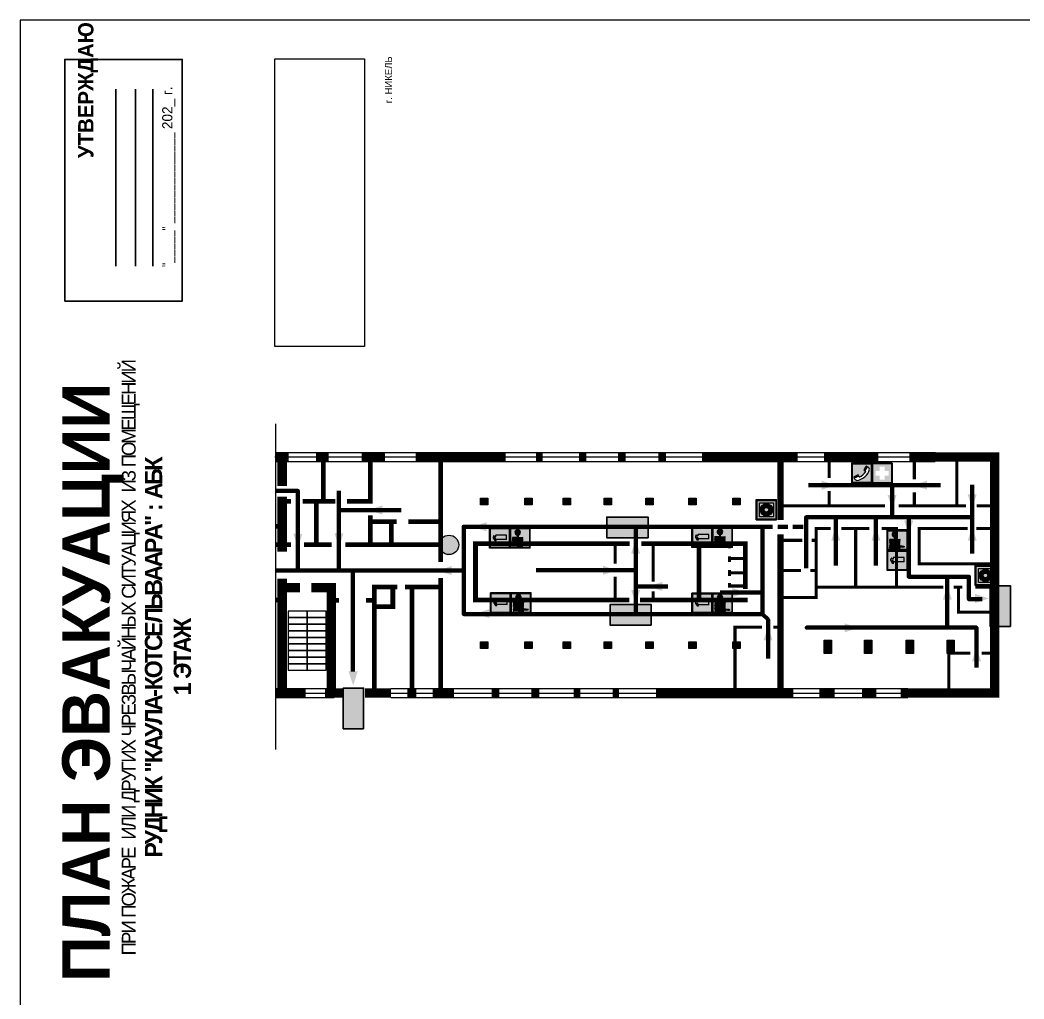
# Model space of a CAD drawing. Header units: millimetres. Extents: x 13114 to 67229, y 22859 to 38520.
# Drawn here: x 20946.7 to 21341.4, y 36353.3 to 36738.2 of the extents above; entities that cross this region are included whole.
import ezdxf

# ---------------------------------------------------------------- set-up
doc = ezdxf.new("R2010")
doc.units = ezdxf.units.MM
doc.linetypes.add('{ Wide Dash }', pattern=[12, 4, -2, 4, -2])
doc.layers.add('План_Штампы', color=7, linetype='Continuous')
doc.styles.add('обычный', font='arial.ttf')
picture_1 = doc.add_image_def('image1.jpg', size_in_pixel=(337, 105))

# ---------------------------------------------------------------- blocks, each defined once
blk = doc.blocks.new('A$C32E8229D')
at = {"true_color": 0xffffff}
blk.add_hatch(color=7, dxfattribs=at).paths.add_polyline_path([(0, 0), (0, -8), (16, -8), (16, 0)])
h = blk.add_hatch(color=126)
h.paths.add_polyline_path([(0.2, -0.2), (15.8, -0.2), (15.8, -7.8), (0.2, -7.8)])
h.paths.add_polyline_path([(13.49, -2.05), (12.08, -2.05), (11.37, -2.63, 0.162397), (11.29, -2.84), (11.29, -3.63), (10.35, -3.63), (10.35, -4.05), (11.68, -4.05), (11.68, -3.48), (12.26, -4.28), (11.29, -5.1), (11.29, -6.78), (11.85, -6.78), (11.85, -5.44), (12.8, -4.64), (12.8, -5.94), (14.46, -5.94), (14.46, -5.39), (13.45, -5.39), (13.45, -3.97), (12.46, -2.59), (13.15, -2.59), (13.69, -3.34), (14.18, -3)], flags=16)
h.paths.add_polyline_path([(10.74, -1.82, 1), (11.8, -1.82, 1)], flags=16)
h.paths.add_polyline_path([(9.39, -3.59), (5.99, -3.59), (6.56, -3.03), (5.91, -3.03), (5.1, -3.83), (5.91, -4.64), (6.56, -4.64), (5.99, -4.09), (9.39, -4.09)], flags=16)
h.paths.add_polyline_path([(4.29, -1.08), (1.72, -1.08), (1.72, -6.6), (4.29, -6.6)], flags=16)
at = {"color": 126}
blk.add_lwpolyline([(16, -8), (0, -8), (0, 0), (16, 0)], close=True, dxfattribs=at)
blk = doc.blocks.new('A$C37112FD5')
at = {"true_color": 0xf5f5ff}
h = blk.add_hatch(color=7, dxfattribs=at)
h.dxf.hatch_style = 1
h.paths.add_polyline_path([(12.8, -7.4), (0, -7.4), (0, -20.2), (12.8, -20.2)])
h.paths.add_polyline_path([(12.29, -7.91), (12.29, -19.69), (0.51, -19.69), (0.51, -7.91)], flags=16)
h.paths.add_polyline_path([(4.98, -9.04, -0.42597), (5.17, -9.22), (5.17, -12.25), (5.17, -15.29, -0.432244), (4.98, -15.47), (4.83, -15.47, -0.42597), (4.64, -15.29), (4.64, -12.25), (4.64, -9.22, -0.432244), (4.83, -9.04)], flags=0)
h.paths.add_polyline_path([(4.28, -9.22), (4.28, -12.25), (4.28, -15.29, -0.432244), (4.09, -15.47), (3.94, -15.47, -0.42597), (3.75, -15.29), (3.75, -12.25), (3.75, -9.22, -0.432244), (3.94, -9.04), (4.09, -9.04, -0.42597)], flags=0)
h.paths.add_polyline_path([(5.72, -9.04), (5.87, -9.04, -0.42597), (6.06, -9.22), (6.06, -12.25), (6.06, -15.29, -0.432244), (5.87, -15.47), (5.72, -15.47, -0.42597), (5.53, -15.29), (5.53, -12.25), (5.53, -9.22, -0.432244)], flags=0)
h.paths.add_polyline_path([(6.42, -8.9), (6.5, -8.9, -0.42597), (6.69, -9.08), (6.69, -12.03), (8.21, -12.03, -15.824349), (8.21, -12.47), (6.69, -12.47), (6.69, -15.42, -0.432244), (6.5, -15.6), (6.42, -15.6)], flags=0)
h.paths.add_polyline_path([(3.39, -9.22), (3.39, -12.25), (3.39, -15.29, -0.432244), (3.2, -15.47), (3.05, -15.47, -0.42597), (2.85, -15.29), (2.85, -12.25), (2.85, -9.22, -0.432244), (3.05, -9.04), (3.2, -9.04, -0.42597)], flags=0)
h.paths.add_polyline_path([(2.5, -9.22), (2.5, -16.71), (1.96, -16.71), (1.96, -9.22, -0.432244), (2.15, -9.04), (2.31, -9.04, -0.42597)], flags=0)
h.paths.add_polyline_path([(1.61, -8.9), (1.61, -15.6), (1.57, -15.6, -0.42597), (1.37, -15.42), (1.37, -12.03), (1.37, -9.09, -0.432244), (1.57, -8.9)], flags=0)
h.paths.add_polyline_path([(9.76, -10.81), (9.76, -12.03), (8.49, -12.03, -0.336371)], flags=0)
h.paths.add_polyline_path([(8.49, -12.47), (9.76, -12.47), (9.76, -13.7, -0.336371)], flags=0)
h.paths.add_polyline_path([(10.11, -10.81, -0.336371), (11.38, -12.03), (10.11, -12.03)], flags=0)
h.paths.add_polyline_path([(10.11, -12.47), (11.38, -12.47, -0.336371), (10.11, -13.7)], flags=0)
h.paths.add_polyline_path([(2.5, -16.84), (2.5, -17.05), (1.97, -17.05), (1.97, -16.84)], flags=0)
h.paths.add_polyline_path([(2.5, -17.24, -0.033778), (2.24, -18.6, -0.033778), (1.97, -17.24)], flags=0)
h = blk.add_hatch(color=242)
h.dxf.hatch_style = 1
h.paths.add_polyline_path([(12.29, -7.91), (0.51, -7.91), (0.51, -19.69), (12.29, -19.69)])
h.paths.add_polyline_path([(6.42, -15.6), (6.42, -8.9), (6.5, -8.9, -0.42597), (6.69, -9.08), (6.69, -12.03), (8.21, -12.03, -15.824349), (8.21, -12.47), (6.69, -12.47), (6.69, -15.42, -0.432244), (6.5, -15.6)], flags=16)
h.paths.add_polyline_path([(5.87, -15.47), (5.72, -15.47, -0.42597), (5.53, -15.29), (5.53, -12.25), (5.53, -9.22, -0.432244), (5.72, -9.04), (5.87, -9.04, -0.42597), (6.06, -9.22), (6.06, -12.25), (6.06, -15.29, -0.432244)], flags=16)
h.paths.add_polyline_path([(4.98, -15.47), (4.83, -15.47, -0.42597), (4.64, -15.29), (4.64, -12.25), (4.64, -9.22, -0.432244), (4.83, -9.04), (4.98, -9.04, -0.42597), (5.17, -9.22), (5.17, -12.25), (5.17, -15.29, -0.432244)], flags=16)
h.paths.add_polyline_path([(4.09, -15.47), (3.94, -15.47, -0.42597), (3.75, -15.29), (3.75, -12.25), (3.75, -9.22, -0.432244), (3.94, -9.04), (4.09, -9.04, -0.42597), (4.28, -9.22), (4.28, -12.25), (4.28, -15.29, -0.432244)], flags=16)
h.paths.add_polyline_path([(3.2, -15.47), (3.05, -15.47, -0.42597), (2.85, -15.29), (2.85, -12.25), (2.85, -9.22, -0.432244), (3.05, -9.04), (3.2, -9.04, -0.42597), (3.39, -9.22), (3.39, -12.25), (3.39, -15.29, -0.432244)], flags=16)
h.paths.add_polyline_path([(2.5, -17.05), (1.97, -17.05), (1.97, -16.84), (2.5, -16.84)], flags=16)
h.paths.add_polyline_path([(2.5, -17.24, -0.033778), (2.24, -18.6, -0.033778), (1.97, -17.24)], flags=16)
h.paths.add_polyline_path([(2.5, -16.71), (1.96, -16.71), (1.96, -9.22, -0.432244), (2.15, -9.04), (2.31, -9.04, -0.42597), (2.5, -9.22)], flags=16)
h.paths.add_polyline_path([(1.61, -15.6), (1.57, -15.6, -0.42597), (1.37, -15.42), (1.37, -12.03), (1.37, -9.09, -0.432244), (1.57, -8.9), (1.61, -8.9)], flags=16)
h.paths.add_polyline_path([(8.49, -12.47), (9.76, -12.47), (9.76, -13.7, -0.336371)], flags=0)
h.paths.add_polyline_path([(10.11, -13.7), (10.11, -12.47), (11.38, -12.47, -0.336371)], flags=0)
h.paths.add_polyline_path([(8.49, -12.03, -0.336371), (9.76, -10.81), (9.76, -12.03)], flags=0)
h.paths.add_polyline_path([(10.11, -12.03), (10.11, -10.81, -0.336371), (11.38, -12.03)], flags=0)
h = blk.add_hatch(color=7, dxfattribs=at)
h.dxf.hatch_style = 1
h.paths.add_polyline_path([(1.61, -8.9), (1.57, -8.9, 0.432244), (1.37, -9.09), (1.37, -12.03), (1.37, -15.42, 0.42597), (1.57, -15.6), (1.61, -15.6)])
h.paths.add_polyline_path([(2.5, -9.22, 0.42597), (2.31, -9.04), (2.15, -9.04, 0.432244), (1.96, -9.22), (1.96, -16.71), (2.5, -16.71)])
h.paths.add_polyline_path([(2.5, -16.84), (1.97, -16.84), (1.97, -17.05), (2.5, -17.05)])
h.paths.add_polyline_path([(2.5, -17.24), (1.97, -17.24, 0.033778), (2.24, -18.6, 0.033778)])
h.paths.add_polyline_path([(3.39, -12.25), (3.39, -9.22, 0.42597), (3.2, -9.04), (3.05, -9.04, 0.432244), (2.85, -9.22), (2.85, -12.25), (2.85, -15.29, 0.42597), (3.05, -15.47), (3.2, -15.47, 0.432244), (3.39, -15.29)])
h.paths.add_polyline_path([(4.28, -12.25), (4.28, -9.22, 0.42597), (4.09, -9.04), (3.94, -9.04, 0.432244), (3.75, -9.22), (3.75, -12.25), (3.75, -15.29, 0.42597), (3.94, -15.47), (4.09, -15.47, 0.432244), (4.28, -15.29)])
h.paths.add_polyline_path([(5.17, -12.25), (5.17, -9.22, 0.42597), (4.98, -9.04), (4.83, -9.04, 0.432244), (4.64, -9.22), (4.64, -12.25), (4.64, -15.29, 0.42597), (4.83, -15.47), (4.98, -15.47, 0.432244), (5.17, -15.29)])
h.paths.add_polyline_path([(6.06, -12.25), (6.06, -9.22, 0.42597), (5.87, -9.04), (5.72, -9.04, 0.432244), (5.53, -9.22), (5.53, -12.25), (5.53, -15.29, 0.42597), (5.72, -15.47), (5.87, -15.47, 0.432244), (6.06, -15.29)])
h.paths.add_polyline_path([(6.69, -12.47), (8.21, -12.47, 15.824349), (8.21, -12.03), (6.69, -12.03), (6.69, -9.08, 0.42597), (6.5, -8.9), (6.42, -8.9), (6.42, -15.6), (6.5, -15.6, 0.432244), (6.69, -15.42)])
h.paths.add_polyline_path([(8.49, -12.47), (9.76, -12.47), (9.76, -13.7, -0.336371)], flags=16)
h.paths.add_polyline_path([(8.49, -12.03, -0.336371), (9.76, -10.81), (9.76, -12.03)], flags=16)
h.paths.add_polyline_path([(10.11, -12.47), (11.38, -12.47, -0.336371), (10.11, -13.7)], flags=16)
h.paths.add_polyline_path([(10.11, -12.03), (10.11, -10.81, -0.336371), (11.38, -12.03)], flags=16)
h = blk.add_hatch(color=242)
h.dxf.hatch_style = 1
h.paths.add_polyline_path([(9.76, -10.81, 0.336371), (8.49, -12.03), (9.76, -12.03)])
h.paths.add_polyline_path([(10.11, -10.81), (10.11, -12.03), (11.38, -12.03, 0.336371)])
h.paths.add_polyline_path([(11.38, -12.47), (10.11, -12.47), (10.11, -13.7, 0.336371)])
h.paths.add_polyline_path([(9.76, -12.47), (8.49, -12.47, 0.336371), (9.76, -13.7)])
at = {"color": 242, "lineweight": 5}
for p, q in [((0, -20.2), (0, -7.4)), ((0, -7.4), (12.8, -7.4)), ((1.37, -12.03), (1.37, -9.08)), ((1.37, -12.03), (1.37, -15.42)), ((1.57, -8.9), (1.61, -8.9)), ((1.61, -8.9), (1.61, -15.6)), ((1.96, -16.71), (1.96, -9.22)), ((2.15, -9.04), (2.31, -9.04)), ((2.5, -16.71), (2.5, -9.22)), ((2.85, -12.25), (2.85, -9.22)), ((2.85, -12.25), (2.85, -15.29)), ((3.05, -9.04), (3.2, -9.04)), ((3.39, -12.25), (3.39, -9.22)), ((3.39, -12.25), (3.39, -15.29)), ((3.75, -12.25), (3.75, -9.22)), ((3.75, -12.25), (3.75, -15.29)), ((3.94, -9.04), (4.09, -9.04)), ((4.28, -12.25), (4.28, -9.22)), ((4.28, -12.25), (4.28, -15.29)), ((4.64, -12.25), (4.64, -9.22)), ((4.64, -12.25), (4.64, -15.29)), ((4.83, -9.04), (4.98, -9.04)), ((5.17, -12.25), (5.17, -9.22)), ((5.17, -12.25), (5.17, -15.29)), ((5.53, -12.25), (5.53, -9.22)), ((5.53, -12.25), (5.53, -15.29)), ((5.72, -9.04), (5.87, -9.04)), ((6.06, -12.25), (6.06, -9.22)), ((6.06, -12.25), (6.06, -15.29)), ((6.42, -8.9), (6.42, -15.6)), ((6.5, -8.9), (6.42, -8.9)), ((6.69, -12.03), (6.69, -9.08)), ((8.21, -12.03), (6.69, -12.03)), ((8.21, -12.47), (6.69, -12.47)), ((6.69, -12.47), (6.69, -15.42)), ((9.76, -12.03), (8.49, -12.03)), ((9.76, -12.47), (8.49, -12.47)), ((9.76, -10.81), (9.76, -12.03)), ((9.76, -12.47), (9.76, -13.7)), ((10.11, -10.81), (10.11, -12.03)), ((11.38, -12.03), (10.11, -12.03)), ((11.38, -12.47), (10.11, -12.47)), ((10.11, -12.47), (10.11, -13.7)), ((12.8, -20.2), (12.8, -7.4)), ((1.57, -15.6), (1.61, -15.6)), ((1.96, -16.71), (2.5, -16.71)), ((1.97, -16.84), (2.5, -16.84)), ((1.97, -17.05), (1.97, -16.84)), ((2.5, -17.05), (1.97, -17.05)), ((1.97, -17.24), (2.5, -17.24)), ((2.5, -16.84), (2.5, -17.05)), ((3.05, -15.47), (3.2, -15.47)), ((3.94, -15.47), (4.09, -15.47)), ((4.83, -15.47), (4.98, -15.47)), ((5.72, -15.47), (5.87, -15.47)), ((6.42, -15.6), (6.5, -15.6)), ((0, -20.2), (12.8, -20.2))]:
    blk.add_line(p, q, dxfattribs=at)
blk.add_lwpolyline([(0.51, -7.91), (12.29, -7.91), (12.29, -19.69), (0.51, -19.69)], close=True, dxfattribs=at)
for centre, radius, start, end in [((1.56, -9.09), 0.182, 87.10267, 180.60715), ((2.15, -9.22), 0.182, 87.10267, 180.60715), ((2.32, -9.22), 0.182, 359.39285, 92.89733), ((3.04, -9.22), 0.182, 87.10267, 180.60715), ((3.21, -9.22), 0.182, 359.39285, 92.89733), ((3.93, -9.22), 0.182, 87.10267, 180.60715), ((4.1, -9.22), 0.182, 359.39285, 92.89733), ((4.82, -9.22), 0.182, 87.10267, 180.60715), ((4.99, -9.22), 0.182, 359.39285, 92.89733), ((5.71, -9.22), 0.182, 87.10267, 180.60715), ((5.88, -9.22), 0.182, 359.39285, 92.89733), ((6.51, -9.09), 0.182, 359.39285, 92.89733), ((9.93, -12.25), 1.74, 187.23185, 172.76815), ((9.93, -12.25), 1.46, 96.99266, 171.35851), ((9.93, -12.25), 1.46, 188.64149, 263.00734), ((9.93, -12.25), 1.46, 8.64149, 83.00734), ((9.93, -12.25), 1.46, 276.99266, 351.35851), ((1.56, -15.42), 0.182, 179.39285, 272.89733), ((12.17, -15.98), 10.27, 187.04098, 194.7793), ((-7.7, -15.98), 10.27, 345.2207, 352.95902), ((3.04, -15.29), 0.182, 179.39285, 272.89733), ((3.21, -15.29), 0.182, 267.10267, 0.60715), ((3.93, -15.29), 0.182, 179.39285, 272.89733), ((4.1, -15.29), 0.182, 267.10267, 0.60715), ((4.82, -15.29), 0.182, 179.39285, 272.89733), ((4.99, -15.29), 0.182, 267.10267, 0.60715), ((5.71, -15.29), 0.182, 179.39285, 272.89733), ((5.88, -15.29), 0.182, 267.10267, 0.60715), ((6.51, -15.42), 0.182, 267.10267, 0.60715)]:
    blk.add_arc(centre, radius, start, end, dxfattribs=at)
blk = doc.blocks.new('A$C54414219')
at = {"true_color": 0xffffff}
h = blk.add_hatch(color=7, dxfattribs=at)
h.paths.add_polyline_path([(2.39, -9.45), (2.39, -18.3), (11.23, -18.3), (11.23, -9.45)], flags=0)
h.paths.add_polyline_path([(10.71, -13.87, -1), (2.92, -13.87, -1)], flags=0)
h.paths.add_polyline_path([(8.3, -13.87, -1), (5.33, -13.87, -1)], flags=0)
h.paths.add_polyline_path([(0.41, -7.47), (0.41, -20.27), (13.21, -20.27), (13.21, -7.47)])
h.paths.add_polyline_path([(0.92, -19.77), (12.71, -19.77), (12.71, -7.98), (0.92, -7.98)], flags=16)
h.paths.add_polyline_path([(11.23, -9.45), (11.23, -18.3), (2.39, -18.3), (2.39, -9.45)], flags=0)
at = {"lineweight": 5}
h = blk.add_hatch(color=242, dxfattribs=at)
h.paths.add_polyline_path([(12.71, -7.98), (0.92, -7.98), (0.92, -19.77), (12.71, -19.77)])
h.paths.add_polyline_path([(11.23, -18.3), (2.39, -18.3), (2.39, -9.45), (11.23, -9.45)], flags=16)
h.paths.add_polyline_path([(10.71, -13.87, -1), (2.92, -13.87, -1)], flags=0)
h.paths.add_polyline_path([(8.3, -13.87, -1), (5.33, -13.87, -1)], flags=0)
at = {"true_color": 0xffffff}
h = blk.add_hatch(color=7, dxfattribs=at)
h.paths.add_polyline_path([(2.39, -9.45), (2.39, -18.3), (11.23, -18.3), (11.23, -9.45)])
h.paths.add_polyline_path([(10.71, -13.87, -1), (2.92, -13.87, -1)], flags=16)
h.paths.add_polyline_path([(8.3, -13.87, -1), (5.33, -13.87, -1)], flags=0)
at = {"lineweight": 5}
h = blk.add_hatch(color=242, dxfattribs=at)
h.paths.add_polyline_path([(2.92, -13.87, 1), (10.71, -13.87, 1)])
h.paths.add_polyline_path([(8.3, -13.87, -1), (5.33, -13.87, -1)], flags=16)
at = {"color": 242, "lineweight": 5}
for p, q in [((0.41, -20.27), (0.41, -7.47)), ((0.41, -7.47), (13.21, -7.47)), ((0.41, -7.47), (13.21, -7.47)), ((13.21, -20.27), (13.21, -7.47)), ((0.41, -20.27), (13.21, -20.27))]:
    blk.add_line(p, q, dxfattribs=at)
for points in [[(0.92, -7.98), (12.71, -7.98), (12.71, -19.77), (0.92, -19.77)], [(2.39, -9.45), (11.23, -9.45), (11.23, -18.3), (2.39, -18.3)]]:
    blk.add_lwpolyline(points, close=True, dxfattribs=at)
for radius in [3.89, 1.49]:
    blk.add_circle((6.81, -13.87), radius, dxfattribs=at)
blk = doc.blocks.new('A$C18900ED3')
h = blk.add_hatch(color=126)
h.paths.add_polyline_path([(-0.18, -0.18), (-7.02, -0.18), (-7.02, -7.02), (-0.18, -7.02)])
h.paths.add_polyline_path([(-5.89, -4.46), (-5.89, -2.77), (-4.46, -2.77), (-4.46, -1.31), (-2.77, -1.31), (-2.77, -2.77), (-1.33, -2.77), (-1.33, -4.46), (-2.77, -4.46), (-2.77, -5.89), (-4.46, -5.89), (-4.46, -4.46)], flags=16)
at = {"color": 126}
for p, q in [((-7.2, 0), (-7.2, -7.2)), ((0, 0), (-7.2, 0)), ((0, -7.2), (0, 0)), ((-7.02, -7.02), (-7.02, -0.18)), ((-7.02, -0.18), (-0.18, -0.18)), ((-0.18, -0.18), (-0.18, -7.02)), ((-0.18, -7.02), (-7.02, -7.02)), ((-7.2, -7.2), (0, -7.2))]:
    blk.add_line(p, q, dxfattribs=at)
blk = doc.blocks.new('A$C7B8C2D5B')
at = {"lineweight": 0}
h = blk.add_hatch(color=5, dxfattribs=at)
h.dxf.hatch_style = 1
h.paths.add_polyline_path([(1.4, -3.02, 1), (-2.11, -3.02, 1)])
at = {"color": 5, "lineweight": 0}
blk.add_circle((-0.36, -3.02), 1.75, dxfattribs=at)
blk = doc.blocks.new('A$C7B4425F7')
at = {"true_color": 0xffffff}
blk.add_hatch(color=7, dxfattribs=at).paths.add_polyline_path([(0, 0), (-16, 0), (-16, -8), (0, -8)])
h = blk.add_hatch(color=126)
h.paths.add_polyline_path([(-0.2, -0.2), (-15.8, -0.2), (-15.8, -7.8), (-0.2, -7.8)])
h.paths.add_polyline_path([(-11.76, -2.03), (-11.76, -3.66), (-11.17, -3.66, -0.568275), (-11.17, -6.18), (-12.58, -6.18), (-12.58, -2.03)], flags=16)
h.paths.add_polyline_path([(-13.33, -4.12, -0.495768), (-13.59, -6.18), (-15.03, -6.18), (-15.03, -2.03), (-13.59, -2.03, -0.487973)], flags=16)
h.paths.add_polyline_path([(-10.25, -2.03), (-9.48, -2.03), (-9.48, -6.18), (-10.25, -6.18)], flags=16)
h.paths.add_polyline_path([(-13.84, -3.69), (-14.24, -3.69), (-14.24, -3.03), (-13.9, -3.03, -0.692621)], flags=0)
h.paths.add_polyline_path([(-9.15, -2.03), (-8.4, -2.03), (-8.04, -3.07), (-7.68, -2.03), (-6.93, -2.03), (-7.64, -4.1), (-6.93, -6.18), (-7.68, -6.18), (-8.04, -5.14), (-8.4, -6.18), (-9.15, -6.18), (-8.44, -4.1)], flags=16)
h.paths.add_polyline_path([(-11.76, -4.46), (-11.42, -4.46, -0.692621), (-11.36, -5.12), (-11.76, -5.12)], flags=0)
h.paths.add_polyline_path([(-13.9, -5.2), (-14.24, -5.2), (-14.24, -4.55), (-13.84, -4.55, -0.708038)], flags=0)
edge = h.paths.add_edge_path(flags=16)
edge.add_ellipse((-5.51, -4.08), major_axis=(0, 2.05), ratio=0.586184, start_angle=0, end_angle=360)
edge = h.paths.add_edge_path(flags=0)
edge.add_ellipse((-5.51, -4.08), major_axis=(0, 1.14), ratio=0.454828, start_angle=0, end_angle=360)
h.paths.add_polyline_path([(-4.13, -4.96, 0.377264), (-3.48, -4.52, 0.0555), (-3.16, -2.03), (-1.66, -2.03), (-1.66, -4.96), (-0.96, -4.96), (-0.96, -7.01), (-1.75, -7.01), (-1.75, -6.18), (-3.3, -6.18), (-3.3, -7.02), (-4.13, -7.02)], flags=16)
h.paths.add_polyline_path([(-2.73, -2.91), (-2.28, -2.91), (-2.28, -4.96), (-3.05, -4.96, 0.079136)], flags=0)
at = {"color": 126}
blk.add_lwpolyline([(-16, -8), (0, -8), (0, 0), (-16, 0)], close=True, dxfattribs=at)
blk = doc.blocks.new('A$C3AD82952')
at = {"true_color": 0xf5f5ff}
h = blk.add_hatch(color=7, dxfattribs=at)
h.dxf.hatch_style = 1
h.paths.add_polyline_path([(8.21, 8.73, 0.414214), (7.89, 9.05), (7.22, 9.05), (7.22, 9.92), (7.59, 9.92, 1), (7.57, 10.36), (7.22, 10.36), (7.22, 10.6), (6.43, 10.6), (6.43, 10.36), (6.01, 10.36), (4.74, 9.59), (4.74, 8.69), (4.98, 8.73), (4.98, 9.26), (6.12, 9.91), (6.43, 9.91), (6.43, 9.05), (5.76, 9.05, 0.414214), (5.44, 8.73), (5.44, 2.2), (8.21, 2.2)], flags=0)
h.paths.add_polyline_path([(12.8, 12.8), (0, 12.8), (0, 0), (12.8, 0)])
h.paths.add_polyline_path([(0.51, 12.29), (12.29, 12.29), (12.29, 0.51), (0.51, 0.51)], flags=16)
h.paths.add_polyline_path([(4.74, 9.59), (6.01, 10.36), (6.43, 10.36), (6.43, 10.6), (7.22, 10.6), (7.22, 10.36), (7.59, 10.36, -0.94586), (7.59, 9.92), (7.22, 9.92), (7.22, 9.05), (7.89, 9.05, -0.414214), (8.21, 8.73), (8.21, 2.2), (5.44, 2.2), (5.44, 8.73, -0.414214), (5.76, 9.05), (6.43, 9.05), (6.43, 9.91), (6.12, 9.91), (4.98, 9.26), (4.98, 8.73), (4.74, 8.69)], flags=0)
h = blk.add_hatch(color=242)
h.dxf.hatch_style = 1
h.paths.add_polyline_path([(12.29, 12.29), (0.51, 12.29), (0.51, 0.51), (12.29, 0.51)])
h.paths.add_polyline_path([(4.74, 8.69), (4.74, 9.59), (6.01, 10.36), (6.43, 10.36), (6.43, 10.6), (7.22, 10.6), (7.22, 10.36), (7.59, 10.36, -0.94586), (7.59, 9.92), (7.22, 9.92), (7.22, 9.05), (7.89, 9.05, -0.414214), (8.21, 8.73), (8.21, 2.2), (5.44, 2.2), (5.44, 8.73, -0.414214), (5.76, 9.05), (6.43, 9.05), (6.43, 9.91), (6.12, 9.91), (4.98, 9.26), (4.98, 8.73)], flags=16)
h = blk.add_hatch(color=7, dxfattribs=at)
h.dxf.hatch_style = 1
h.paths.add_polyline_path([(8.21, 8.73, 0.414214), (7.89, 9.05), (7.22, 9.05), (7.22, 9.92), (7.59, 9.92, 1), (7.57, 10.36), (7.22, 10.36), (7.22, 10.6), (6.43, 10.6), (6.43, 10.36), (6.01, 10.36), (4.74, 9.59), (4.74, 8.69), (4.98, 8.73), (4.98, 9.26), (6.12, 9.91), (6.43, 9.91), (6.43, 9.05), (5.76, 9.05, 0.414214), (5.44, 8.73), (5.44, 2.2), (8.21, 2.2)])
at = {"color": 242, "lineweight": 5}
for p, q in [((0, 0), (0, 12.8)), ((0, 12.8), (12.8, 12.8)), ((12.8, 0), (12.8, 12.8)), ((6.01, 10.36), (4.74, 9.59)), ((4.74, 9.59), (4.74, 8.69)), ((4.74, 8.69), (4.98, 8.73)), ((4.98, 9.26), (6.12, 9.91)), ((4.98, 8.73), (4.98, 9.26)), ((5.44, 2.2), (5.44, 8.73)), ((5.76, 9.05), (6.43, 9.05)), ((6.01, 10.36), (6.43, 10.36)), ((6.12, 9.91), (6.43, 9.91)), ((7.22, 10.6), (6.43, 10.6)), ((6.43, 10.6), (6.43, 10.36)), ((6.43, 9.91), (6.43, 9.05)), ((7.22, 10.36), (7.22, 10.6)), ((7.59, 10.36), (7.22, 10.36)), ((7.22, 9.05), (7.22, 9.92)), ((7.59, 9.92), (7.22, 9.92)), ((7.89, 9.05), (7.22, 9.05)), ((8.21, 2.2), (8.21, 8.73)), ((0, 0), (12.8, 0)), ((5.44, 2.2), (8.21, 2.2))]:
    blk.add_line(p, q, dxfattribs=at)
blk.add_lwpolyline([(0.51, 12.29), (12.29, 12.29), (12.29, 0.51), (0.51, 0.51)], close=True, dxfattribs=at)
for centre, radius, start, end in [((5.76, 8.73), 0.32, 90, 180), ((7.58, 10.14), 0.223, 273.18746, 86.81254), ((7.89, 8.73), 0.32, 0, 90)]:
    blk.add_arc(centre, radius, start, end, dxfattribs=at)
blk = doc.blocks.new('A$C456E1F9C')
at = {"lineweight": 5}
h = blk.add_hatch(color=242, dxfattribs=at)
h.paths.add_polyline_path([(0.51, -1.47), (0.51, -13.26), (12.29, -13.26), (12.29, -1.47)])
h.paths.add_polyline_path([(5.42, -4.95, -0.254479), (4.78, -5.4), (3.52, -2.53, -0.209735), (4.23, -2.4)], flags=16)
h.paths.add_polyline_path([(8.53, -8.6), (10.87, -10.17), (10.54, -10.76), (8.03, -9.13, -0.192251)], flags=16)
h.paths.add_polyline_path([(4.61, -5.49, 0.005518), (3.87, -5.72, 0.128647), (7.49, -10.01, 0.00809), (7.83, -9.33), (10.47, -10.97, -0.16736), (8.99, -12.25, -0.327862), (1.95, -3.95, -0.166952), (3.36, -2.62)], flags=16)
at = {"color": 242, "lineweight": 5}
for p, q in [((0, -13.77), (0, -0.97)), ((12.8, -0.97), (0, -0.97)), ((4.61, -5.49), (3.36, -2.62)), ((3.52, -2.53), (4.78, -5.4)), ((4.23, -2.4), (5.42, -4.95)), ((12.8, -13.77), (12.8, -0.97)), ((7.83, -9.33), (10.47, -10.97)), ((8.03, -9.13), (10.54, -10.76)), ((10.81, -10.12), (8.53, -8.6)), ((10.54, -10.76), (10.8, -10.3)), ((10.8, -10.3), (10.81, -10.12)), ((0, -13.77), (12.8, -13.77))]:
    blk.add_line(p, q, dxfattribs=at)
blk.add_lwpolyline([(0.51, -1.47), (12.29, -1.47), (12.29, -13.26), (0.51, -13.26)], close=True, dxfattribs=at)
for centre, radius, start, end in [((4.59, -5.34), 2.99, 114.28453, 152.19739), ((11.12, -3.31), 9.19, 183.99153, 256.60086), ((4.02, -3.27), 0.891, 76.32839, 123.70924), ((14.98, -39.1), 35.17, 107.14873, 108.41345), ((13.86, -0.94), 11.08, 205.55365, 234.87622), ((4.68, -4.59), 0.824, 276.9621, 334.07228), ((-13.31, 0.8), 23.44, 332.54871, 334.40268), ((8.94, -9.5), 0.989, 114.40924, 157.93883), ((7.87, -9.46), 3, 291.92908, 329.9329)]:
    blk.add_arc(centre, radius, start, end, dxfattribs=at)

msp = doc.modelspace()

# ---------------------------------------------------------------- hatches: boundary and pattern name
at = {"lineweight": 0}
h = msp.add_hatch(color=256, dxfattribs=at)
h.dxf.hatch_style = 1
h.paths.add_polyline_path([(21130.65, 36550.23), (21127.78, 36550.23), (21127.78, 36547.64), (21130.65, 36547.64)])
h = msp.add_hatch(color=256, dxfattribs=at)
h.dxf.hatch_style = 1
h.paths.add_polyline_path([(21148.07, 36550.23), (21145.2, 36550.23), (21145.2, 36547.64), (21148.07, 36547.64)])
h = msp.add_hatch(color=256, dxfattribs=at)
h.dxf.hatch_style = 1
h.paths.add_polyline_path([(21163.12, 36550.23), (21160.24, 36550.23), (21160.24, 36547.64), (21163.12, 36547.64)])
h = msp.add_hatch(color=256, dxfattribs=at)
h.dxf.hatch_style = 1
h.paths.add_polyline_path([(21179.22, 36550.23), (21176.34, 36550.23), (21176.34, 36547.64), (21179.22, 36547.64)])
h = msp.add_hatch(color=256, dxfattribs=at)
h.dxf.hatch_style = 1
h.paths.add_polyline_path([(21195.58, 36550.23), (21192.71, 36550.23), (21192.71, 36547.64), (21195.58, 36547.64)])
h = msp.add_hatch(color=256, dxfattribs=at)
h.dxf.hatch_style = 1
h.paths.add_polyline_path([(21212.56, 36550.23), (21209.69, 36550.23), (21209.69, 36547.64), (21212.56, 36547.64)])
h = msp.add_hatch(color=256, dxfattribs=at)
h.dxf.hatch_style = 1
h.paths.add_polyline_path([(21229.89, 36550.23), (21227.01, 36550.23), (21227.01, 36547.64), (21229.89, 36547.64)])
h = msp.add_hatch(color=256, dxfattribs=at)
h.dxf.hatch_style = 1
h.paths.add_polyline_path([(21130.65, 36493.77), (21127.78, 36493.77), (21127.78, 36491.17), (21130.65, 36491.17)])
h = msp.add_hatch(color=256, dxfattribs=at)
h.dxf.hatch_style = 1
h.paths.add_polyline_path([(21148.07, 36493.77), (21145.2, 36493.77), (21145.2, 36491.17), (21148.07, 36491.17)])
h = msp.add_hatch(color=256, dxfattribs=at)
h.dxf.hatch_style = 1
h.paths.add_polyline_path([(21163.12, 36493.77), (21160.24, 36493.77), (21160.24, 36491.17), (21163.12, 36491.17)])
h = msp.add_hatch(color=256, dxfattribs=at)
h.dxf.hatch_style = 1
h.paths.add_polyline_path([(21179.22, 36493.77), (21176.34, 36493.77), (21176.34, 36491.17), (21179.22, 36491.17)])
h = msp.add_hatch(color=256, dxfattribs=at)
h.dxf.hatch_style = 1
h.paths.add_polyline_path([(21195.58, 36493.77), (21192.71, 36493.77), (21192.71, 36491.17), (21195.58, 36491.17)])
h = msp.add_hatch(color=256, dxfattribs=at)
h.dxf.hatch_style = 1
h.paths.add_polyline_path([(21212.56, 36493.77), (21209.69, 36493.77), (21209.69, 36491.17), (21212.56, 36491.17)])
h = msp.add_hatch(color=256, dxfattribs=at)
h.dxf.hatch_style = 1
h.paths.add_polyline_path([(21229.89, 36493.77), (21227.01, 36493.77), (21227.01, 36491.17), (21229.89, 36491.17)])
h = msp.add_hatch(color=256, dxfattribs=at)
h.dxf.hatch_style = 1
h.paths.add_polyline_path([(21265.81, 36494.35), (21262.94, 36494.35), (21262.94, 36491.75), (21265.81, 36491.75)])
h = msp.add_hatch(color=256, dxfattribs=at)
h.dxf.hatch_style = 1
h.paths.add_polyline_path([(21265.81, 36491.75), (21262.94, 36491.75), (21262.94, 36489.15), (21265.81, 36489.15)])
h = msp.add_hatch(color=256, dxfattribs=at)
h.dxf.hatch_style = 1
h.paths.add_polyline_path([(21281.59, 36494.35), (21278.71, 36494.35), (21278.71, 36491.75), (21281.59, 36491.75)])
h = msp.add_hatch(color=256, dxfattribs=at)
h.dxf.hatch_style = 1
h.paths.add_polyline_path([(21281.59, 36491.75), (21278.71, 36491.75), (21278.71, 36489.15), (21281.59, 36489.15)])
h = msp.add_hatch(color=256, dxfattribs=at)
h.dxf.hatch_style = 1
h.paths.add_polyline_path([(21298.01, 36494.35), (21295.14, 36494.35), (21295.14, 36491.75), (21298.01, 36491.75)])
h = msp.add_hatch(color=256, dxfattribs=at)
h.dxf.hatch_style = 1
h.paths.add_polyline_path([(21298.01, 36491.75), (21295.14, 36491.75), (21295.14, 36489.15), (21298.01, 36489.15)])
h = msp.add_hatch(color=256, dxfattribs=at)
h.dxf.hatch_style = 1
h.paths.add_polyline_path([(21314.07, 36494.35), (21311.2, 36494.35), (21311.2, 36491.75), (21314.07, 36491.75)])
h = msp.add_hatch(color=256, dxfattribs=at)
h.dxf.hatch_style = 1
h.paths.add_polyline_path([(21314.07, 36491.75), (21311.2, 36491.75), (21311.2, 36489.15), (21314.07, 36489.15)])

# ---------------------------------------------------------------- linework, layer by layer
at = {"color": 5, "lineweight": 0}
msp.add_lwpolyline([(20946.69, 36343.23), (21546.69, 36343.23), (21546.69, 36738.23), (20946.69, 36738.23)], close=True, dxfattribs=at)
msp.add_lwpolyline([(20964.28, 36627.74), (20964.28, 36722.75), (21010.48, 36722.75), (21010.48, 36627.74)], close=True)
for points in [[(20984.33, 36641.49), (20984.33, 36711.02)], [(20992.09, 36641.49), (20992.09, 36711.02)], [(20998.88, 36641.49), (20998.88, 36711.02)]]:
    msp.add_lwpolyline(points)
at = {"lineweight": 0}
for points in [[(21047.23, 36451.38), (21047.23, 36579.42)], [(21046.92, 36566.45), (21306.84, 36566.45)], [(21047.23, 36568.21), (21306.68, 36568.21)], [(21047.23, 36564.67), (21306.59, 36564.67)], [(21047.23, 36475.38), (21070.14, 36475.38)], [(21092.55, 36475.37), (21295.8, 36475.37)], [(21047.23, 36473.6), (21070.28, 36473.6)], [(21047.23, 36471.86), (21070.16, 36471.86)], [(21092.51, 36471.84), (21295.77, 36471.84)], [(21092.6, 36473.6), (21295.85, 36473.6)]]:
    msp.add_lwpolyline(points, dxfattribs=at)
for points, const_width in [([(21052.33, 36566.45), (21046.92, 36566.45)], 3.71), ([(21049.77, 36566.45), (21049.77, 36555.05)], 3.71), ([(21068.06, 36566.45), (21063.02, 36566.45)], 3.71), ([(21065.96, 36549.02), (21065.96, 36566.12)], 1.85), ([(21074.59, 36531.98), (21112.06, 36531.98), (21112.06, 36565.87)], 1.85), ([(21075.26, 36549.02), (21084.44, 36549.02), (21084.44, 36564.95)], 1.85), ([(21090.16, 36566.45), (21080.96, 36566.45)], 3.71), ([(21137.62, 36566.45), (21102.23, 36566.45)], 3.71), ([(21152.19, 36566.45), (21149.62, 36566.45)], 3.71), ([(21169.42, 36566.45), (21166.44, 36566.45)], 3.71), ([(21184.78, 36566.45), (21181.8, 36566.45)], 3.71), ([(21200.67, 36566.45), (21197.61, 36566.45)], 3.71), ([(21252.5, 36566.45), (21214.9, 36566.45)], 3.71), ([(21245.68, 36566.12), (21245.68, 36541.63)], 2.47), ([(21284.13, 36566.45), (21262.85, 36566.45)], 3.71), ([(21264.88, 36558.14), (21264.88, 36566.72)], 1.24), ([(21300.49, 36473.6), (21329.91, 36473.6), (21329.91, 36566.45), (21296.43, 36566.45)], 3.71), ([(21298.35, 36557.69), (21298.35, 36565.92)], 1.24), ([(21315.09, 36547.25), (21315.09, 36566.18)], 1.24), ([(21264.88, 36547.25), (21264.88, 36553.04)], 1.24), ([(21049.77, 36550.87), (21049.77, 36529.22)], 3.71), ([(21049.02, 36549.02), (21053.28, 36549.02)], 1.85), ([(21057.77, 36549.02), (21070.61, 36549.02)], 1.85), ([(21063.23, 36549.02), (21063.23, 36531.98)], 1.85), ([(21298.35, 36547.25), (21298.35, 36552.59)], 1.24), ([(21245.89, 36547.25), (21286.82, 36547.25)], 1.24), ([(21292.18, 36547.25), (21318.7, 36547.25)], 1.24), ([(21322.81, 36547.25), (21329.95, 36547.25)], 1.24), ([(21084.44, 36531.98), (21084.44, 36543.45)], 1.85), ([(21084.44, 36541.05), (21094.73, 36541.05)], 1.85), ([(21092.72, 36541.05), (21092.72, 36531.98)], 1.85), ([(21099.32, 36541.05), (21112.06, 36541.05)], 1.85), ([(21047.23, 36539.14), (21049.72, 36539.14)], 1.85), ([(21245.86, 36511.15), (21259.76, 36511.15), (21259.76, 36538.3), (21265.43, 36538.3)], 1.24), ([(21285.44, 36538.3), (21291.34, 36538.3), (21291.34, 36515.22), (21259.76, 36515.22)], 1.24), ([(21269.65, 36538.3), (21280.67, 36538.3)], 1.24), ([(21275.3, 36538.3), (21275.3, 36515.22)], 1.24), ([(21319.3, 36538.3), (21300.23, 36538.3), (21300.23, 36524.45), (21330.54, 36524.45)], 1.24), ([(21322.69, 36538.3), (21329.18, 36538.3)], 1.24), ([(21245.68, 36536.06), (21245.68, 36473.79)], 2.47), ([(21254.35, 36533.64), (21245.81, 36533.64)], 1.24), ([(21259.76, 36533.64), (21257.95, 36533.64)], 1.24), ([(21047.23, 36531.98), (21053.24, 36531.98)], 1.85), ([(21058.39, 36531.98), (21069.17, 36531.98)], 1.85), ([(21112.05, 36525.16), (21112.05, 36531.54)], 1.85), ([(21186.42, 36532.3), (21125.78, 36532.3), (21125.78, 36510.15), (21186.22, 36510.15)], 1.85), ([(21180.72, 36532.3), (21180.72, 36524.42)], 1.24), ([(21231.85, 36514.52), (21231.85, 36532.3), (21191.02, 36532.3)], 1.85), ([(21195.61, 36532.3), (21195.61, 36517.45)], 1.24), ([(21213.66, 36510.15), (21213.66, 36532.3)], 1.85), ([(21225.67, 36532.3), (21225.67, 36530.47)], 1.24), ([(21225.67, 36527.32), (21225.67, 36525.13)], 1.24), ([(21225.67, 36526.48), (21231.85, 36526.48)], 1.24), ([(21225.67, 36521.97), (21225.67, 36519.57)], 1.24), ([(21253.81, 36521.78), (21246.26, 36521.78)], 1.24), ([(21259.76, 36521.78), (21257.5, 36521.78)], 1.24), ([(21049.77, 36518.62), (21049.77, 36473.6)], 3.71), ([(21098.09, 36515.33), (21112.05, 36515.33), (21112.05, 36518.8)], 1.85), ([(21112.05, 36518.8), (21112.05, 36474.46)], 1.85), ([(21180.72, 36510.15), (21180.72, 36519.32)], 1.24), ([(21225.67, 36520.85), (21231.85, 36520.85)], 1.24), ([(21049.77, 36515.06), (21056.71, 36515.06)], 3.71), ([(21069.07, 36473.6), (21069.07, 36515.06), (21061.24, 36515.06)], 3.71), ([(21082.75, 36510.02), (21085.98, 36510.02), (21085.98, 36474.84), (21085.98, 36515.33), (21095, 36515.33)], 1.85), ([(21093.27, 36515.33), (21093.27, 36507.6), (21085.98, 36507.6)], 1.85), ([(21100.76, 36515.33), (21100.76, 36474.57)], 1.85), ([(21195.61, 36510.15), (21195.61, 36513.62)], 1.24), ([(21225.67, 36516.9), (21225.67, 36515.72), (21231.85, 36515.72)], 1.24), ([(21291.34, 36515.22), (21309.79, 36515.22)], 1.24), ([(21313.85, 36515.22), (21317.19, 36515.22)], 1.24), ([(21315.74, 36515.22), (21315.74, 36505.39), (21329, 36505.39)], 1.24), ([(21322.33, 36515.22), (21328.82, 36515.22)], 1.24), ([(21047.23, 36510.24), (21050.08, 36510.24)], 1.85), ([(21069.64, 36510.02), (21072.15, 36510.02)], 1.85), ([(21190.42, 36510.15), (21231.85, 36510.15), (21231.85, 36511.16)], 1.85), ([(21227.84, 36474.4), (21227.84, 36499.48), (21238.44, 36499.48)], 1.24), ([(21242.94, 36499.48), (21245.61, 36499.48)], 1.24), ([(21311.89, 36474.54), (21311.89, 36489.27), (21320.3, 36489.27)], 1.24), ([(21324.82, 36489.27), (21329.8, 36489.27)], 1.24), ([(21047.23, 36473.6), (21059, 36473.6)], 3.71), ([(21066.65, 36473.6), (21073.4, 36473.6)], 3.71), ([(21082.35, 36473.6), (21092.6, 36473.6)], 3.71), ([(21099, 36473.6), (21102.56, 36473.6)], 3.71), ([(21108.97, 36473.6), (21117.31, 36473.6)], 3.71), ([(21132.14, 36473.6), (21135.19, 36473.6)], 3.71), ([(21147.67, 36473.6), (21150.89, 36473.6)], 3.71), ([(21164.39, 36473.6), (21167.02, 36473.6)], 3.71), ([(21179.68, 36473.6), (21182.19, 36473.6)], 3.71), ([(21196.76, 36473.6), (21250.8, 36473.6)], 3.71), ([(21260.95, 36473.6), (21267.08, 36473.6)], 3.71), ([(21277.8, 36473.6), (21283.36, 36473.6)], 3.71), ([(21292.93, 36473.6), (21300.49, 36473.6)], 3.71)]:
    msp.add_lwpolyline(points, dxfattribs=dict(at, const_width=const_width))
at = {"color": 126, "lineweight": 100, "true_color": 0x008754}
for points in [[(21256.69, 36555.34), (21308.6, 36555.34)], [(21289.59, 36542.71), (21289.59, 36555.34)], [(21296.13, 36542.71), (21321.1, 36542.71), (21321.1, 36555.53)], [(21047.23, 36553.06), (21055.95, 36553.06), (21055.95, 36521.77)], [(21072.09, 36553.06), (21072.09, 36521.77)], [(21096.6, 36545.58), (21072.09, 36545.58)], [(21255.76, 36522.72), (21255.76, 36542.71), (21296.13, 36542.71), (21296.13, 36519.37), (21319.82, 36519.37), (21319.82, 36510.51), (21324.96, 36510.51)], [(21267.41, 36542.71), (21267.41, 36523.82)], [(21283.25, 36542.71), (21283.25, 36523.82)], [(21321.1, 36542.71), (21321.1, 36528.47)], [(21047.23, 36521.77), (21121.19, 36521.77), (21121.19, 36538.99), (21238.62, 36538.99), (21238.62, 36504.68), (21121.19, 36504.68), (21121.19, 36521.77)], [(21149.62, 36521.91), (21188.77, 36521.91), (21188.77, 36538.99)], [(21077.55, 36482.07), (21077.55, 36521.77)], [(21188.77, 36504.68), (21188.77, 36521.91)], [(21311.26, 36499.32), (21311.26, 36519.37)], [(21188.77, 36515.54), (21201.35, 36515.54)], [(21222.05, 36513.12), (21238.62, 36513.12)], [(21238.62, 36504.68), (21240.84, 36502.49), (21240.84, 36487.16)], [(21302.06, 36499.32), (21302.06, 36499.32), (21255.98, 36499.32), (21322.75, 36499.32), (21322.75, 36483.68)]]:
    msp.add_lwpolyline(points, dxfattribs=at)
at = {"lineweight": 0}
for points in [[(21127.78, 36550.23), (21130.65, 36550.23), (21130.65, 36547.64), (21127.78, 36547.64)], [(21145.2, 36550.23), (21148.07, 36550.23), (21148.07, 36547.64), (21145.2, 36547.64)], [(21160.24, 36550.23), (21163.12, 36550.23), (21163.12, 36547.64), (21160.24, 36547.64)], [(21176.34, 36550.23), (21179.22, 36550.23), (21179.22, 36547.64), (21176.34, 36547.64)], [(21192.71, 36550.23), (21195.58, 36550.23), (21195.58, 36547.64), (21192.71, 36547.64)], [(21209.69, 36550.23), (21212.56, 36550.23), (21212.56, 36547.64), (21209.69, 36547.64)], [(21227.01, 36550.23), (21229.89, 36550.23), (21229.89, 36547.64), (21227.01, 36547.64)], [(21052.17, 36503.26), (21059.6, 36503.26), (21059.6, 36505.84), (21052.17, 36505.84)], [(21052.17, 36500.67), (21059.6, 36500.67), (21059.6, 36503.26), (21052.17, 36503.26)], [(21059.6, 36503.26), (21067.03, 36503.26), (21067.03, 36505.84), (21059.6, 36505.84)], [(21059.6, 36500.67), (21067.03, 36500.67), (21067.03, 36503.26), (21059.6, 36503.26)], [(21052.17, 36498.08), (21059.6, 36498.08), (21059.6, 36500.67), (21052.17, 36500.67)], [(21059.6, 36498.08), (21067.03, 36498.08), (21067.03, 36500.67), (21059.6, 36500.67)], [(21052.17, 36495.5), (21059.6, 36495.5), (21059.6, 36498.08), (21052.17, 36498.08)], [(21052.17, 36492.91), (21059.6, 36492.91), (21059.6, 36495.5), (21052.17, 36495.5)], [(21059.6, 36495.5), (21067.03, 36495.5), (21067.03, 36498.08), (21059.6, 36498.08)], [(21059.6, 36492.91), (21067.03, 36492.91), (21067.03, 36495.5), (21059.6, 36495.5)], [(21052.17, 36490.33), (21059.6, 36490.33), (21059.6, 36492.91), (21052.17, 36492.91)], [(21059.6, 36490.33), (21067.03, 36490.33), (21067.03, 36492.91), (21059.6, 36492.91)], [(21127.78, 36493.77), (21130.65, 36493.77), (21130.65, 36491.17), (21127.78, 36491.17)], [(21145.2, 36493.77), (21148.07, 36493.77), (21148.07, 36491.17), (21145.2, 36491.17)], [(21160.24, 36493.77), (21163.12, 36493.77), (21163.12, 36491.17), (21160.24, 36491.17)], [(21176.34, 36493.77), (21179.22, 36493.77), (21179.22, 36491.17), (21176.34, 36491.17)], [(21192.71, 36493.77), (21195.58, 36493.77), (21195.58, 36491.17), (21192.71, 36491.17)], [(21209.69, 36493.77), (21212.56, 36493.77), (21212.56, 36491.17), (21209.69, 36491.17)], [(21227.01, 36493.77), (21229.89, 36493.77), (21229.89, 36491.17), (21227.01, 36491.17)], [(21262.94, 36494.35), (21265.81, 36494.35), (21265.81, 36491.75), (21262.94, 36491.75)], [(21262.94, 36491.75), (21265.81, 36491.75), (21265.81, 36489.15), (21262.94, 36489.15)], [(21278.71, 36494.35), (21281.59, 36494.35), (21281.59, 36491.75), (21278.71, 36491.75)], [(21278.71, 36491.75), (21281.59, 36491.75), (21281.59, 36489.15), (21278.71, 36489.15)], [(21295.14, 36494.35), (21298.01, 36494.35), (21298.01, 36491.75), (21295.14, 36491.75)], [(21295.14, 36491.75), (21298.01, 36491.75), (21298.01, 36489.15), (21295.14, 36489.15)], [(21311.2, 36494.35), (21314.07, 36494.35), (21314.07, 36491.75), (21311.2, 36491.75)], [(21311.2, 36491.75), (21314.07, 36491.75), (21314.07, 36489.15), (21311.2, 36489.15)], [(21052.17, 36487.74), (21059.6, 36487.74), (21059.6, 36490.33), (21052.17, 36490.33)], [(21052.17, 36485.16), (21059.6, 36485.16), (21059.6, 36487.74), (21052.17, 36487.74)], [(21059.6, 36487.74), (21067.03, 36487.74), (21067.03, 36490.33), (21059.6, 36490.33)], [(21059.6, 36485.16), (21067.03, 36485.16), (21067.03, 36487.74), (21059.6, 36487.74)], [(21052.17, 36482.57), (21059.6, 36482.57), (21059.6, 36485.16), (21052.17, 36485.16)], [(21059.6, 36482.57), (21067.03, 36482.57), (21067.03, 36485.16), (21059.6, 36485.16)]]:
    msp.add_lwpolyline(points, close=True, dxfattribs=at)
at = {"color": 126, "linetype": '{ Wide Dash }', "lineweight": 100, "true_color": 0x008754}
msp.add_lwpolyline([(21238.62, 36538.99), (21255.59, 36538.99)], dxfattribs=at)
at = {"layer": 'План_Штампы', "color": 126, "true_color": 0x008754}
for points in [[(21261.92, 36553.53), (21261.93, 36557.1), (21267.4, 36555.33)], [(21303.28, 36557.14), (21303.27, 36553.58), (21297.8, 36555.34)], [(21287.8, 36551.54), (21291.36, 36551.53), (21289.59, 36546.06)], [(21319.3, 36551.75), (21322.86, 36551.74), (21321.1, 36546.27)], [(21089.12, 36547.38), (21089.11, 36543.81), (21083.64, 36545.58)], [(21130.12, 36540.78), (21130.11, 36537.22), (21124.64, 36538.98)], [(21269.2, 36533.52), (21265.64, 36533.53), (21267.41, 36539)], [(21285.05, 36533.49), (21281.48, 36533.5), (21283.25, 36538.97)], [(21294.35, 36541.55), (21297.91, 36541.54), (21296.14, 36536.07)], [(21322.9, 36533.47), (21319.34, 36533.48), (21321.1, 36538.95)], [(21054.14, 36536.22), (21057.71, 36536.21), (21055.94, 36530.74)], [(21070.32, 36536.44), (21073.88, 36536.43), (21072.11, 36530.96)], [(21190.56, 36528.44), (21186.99, 36528.45), (21188.76, 36533.92)], [(21116.38, 36523.56), (21116.37, 36520), (21110.89, 36521.76)], [(21175.88, 36520.1), (21175.89, 36523.66), (21181.36, 36521.89)], [(21186.98, 36514.19), (21190.54, 36514.18), (21188.78, 36508.71)], [(21199.21, 36517.32), (21199.2, 36513.75), (21193.73, 36515.52)], [(21226.82, 36511.32), (21226.83, 36514.89), (21232.3, 36513.12)], [(21313.09, 36510.29), (21309.53, 36510.3), (21311.3, 36515.77)], [(21322.17, 36509), (21322.18, 36512.57), (21327.65, 36510.8)], [(21131.23, 36506.62), (21131.23, 36503.05), (21125.75, 36504.82)], [(21242.6, 36494.29), (21239.04, 36494.3), (21240.8, 36499.77)], [(21270.91, 36497.47), (21270.92, 36501.04), (21276.39, 36499.27)], [(21324.58, 36486.07), (21321.01, 36486.08), (21322.78, 36491.55)], [(21075.88, 36482.09), (21079.45, 36482.08), (21077.68, 36476.61)]]:
    msp.add_solid(points, dxfattribs=at)

# ---------------------------------------------------------------- block references
at = {"rotation": 90}
for name, p, xscale, yscale, zscale in [('A$C456E1F9C', (21273.08, 36556.02), 0.625, 0.625, 0.625), ('A$C3AD82952', (21139.33, 36530.58), 0.625, 0.625, 0.625), ('A$C37112FD5', (21134.7, 36530.58), 0.6249984004534781, 0.6249984004534781, 0.6249984004534781), ('A$C3AD82952', (21218.87, 36530.85), 0.625, 0.625, 0.625), ('A$C37112FD5', (21214.25, 36530.85), 0.6249984004534781, 0.6249984004534781, 0.6249984004534781), ('A$C37112FD5', (21283.03, 36529.77), 0.6249984004534781, 0.6249984004534781, 0.6249984004534781), ('A$C3AD82952', (21295.66, 36521.77), 0.625, 0.625, 0.625), ('A$C3AD82952', (21139.64, 36505.02), 0.625, 0.625, 0.625), ('A$C37112FD5', (21135.02, 36505.02), 0.6249984004534781, 0.6249984004534781, 0.6249984004534781), ('A$C3AD82952', (21218.91, 36504.92), 0.625, 0.625, 0.625), ('A$C37112FD5', (21214.28, 36504.92), 0.6249984004534781, 0.6249984004534781, 0.6249984004534781)]:
    msp.add_blockref(name, p, dxfattribs=dict(at, xscale=xscale, yscale=yscale, zscale=zscale))
for name, p, xscale, yscale, zscale in [('A$C18900ED3', (21289.69, 36564.02), 1.111111111007631, 1.111111111007631, 1.111111111007631), ('A$C54414219', (21235.91, 36554.37), 0.625, 0.625, 0.625), ('A$C7B8C2D5B', (21116.16, 36538.43), 2.177419353276491, 2.177419353276491, 2.177419353276491), ('A$C54414219', (21322.05, 36528.54), 0.625, 0.625, 0.625)]:
    msp.add_blockref(name, p, dxfattribs=dict(xscale=xscale, yscale=yscale, zscale=zscale))
at = {"layer": 'План_Штампы', "color": 126, "true_color": 0x008754, "xscale": 1.012510887696, "yscale": 1.012510887696, "zscale": 1.012510887696, "rotation": 359.9978653237145}
for p in [(21177.42, 36542.8), (21178.71, 36508.42)]:
    msp.add_blockref('A$C32E8229D', p, dxfattribs=at)
at = {"layer": 'План_Штампы', "rotation": 90}
for p in [(21328.18, 36515.73), (21073.79, 36475.54)]:
    msp.add_blockref('A$C7B4425F7', p, dxfattribs=at)

# ---------------------------------------------------------------- texts
at = {"lineweight": 0, "rotation": 90, "style": 'обычный'}
for s, insert, char_height, width, attachment_point in [('\\pi-18,l18,t18;{\\fProxima Nova Rg|b1|i0|c204|p2;УТВЕРЖДАЮ\\H1.1997x; }', (20973.4, 36710.69), 6, 126.6484, 5), ('\\pi-8.4,l8.4,t8.4;{\\fProxima Nova Rg|b0|i0|c204|p2;г. НИКЕЛЬ\\H1.1667x; }', (21091.59, 36714.75), 2.8, 126.6484, 5), ('{\\fArial Narrow|b0|i0|c204|p34;"_____" ______________ \\fProxima Nova Rg|b0|i0|c204|p2;202_ г. }', (21005.16, 36676.65), 4, 78.6503, 5), ('{\\fProxima Nova Rg|b1|i0|c204|p2;ПЛАН ЭВАКУАЦИИ}', (20963.28, 36359.98), 18.7, 419.8066, 1)]:
    msp.add_mtext(s, dxfattribs=dict(at, insert=insert, char_height=char_height, width=width, attachment_point=attachment_point))
at = {"color": 0, "lineweight": 0, "insert": (20991.28, 36487.32), "char_height": 6.8, "width": 381.8334, "attachment_point": 5, "rotation": 90, "style": 'обычный'}
msp.add_mtext('{\\fArial Black|b1|i0|c204|p34;\\H2x;\\T0.85;  \\fArial Narrow|b0|i0|c204|p34;\\H0.8x;\\W0.9;\\P\\fProxima Nova Rg|b0|i0|c204|p2;\\H0.5x;\\W1;\\C256;ПРИ ПОЖАРЕ  ИЛИ ДРУГИХ ЧРЕЗВЫЧАЙНЫХ СИТУАЦИЯХ  ИЗ ПОМЕЩЕНИЙ \\fProxima Nova Rg|b1|i0|c204|p2;\\H1.25x;\\PРУДНИК "КАУЛА-КОТСЕЛЬВААРА" : АБК\\P1 ЭТАЖ}', dxfattribs=at)

# ---------------------------------------------------------------- pictures from other files: only their frames are drawn
at = {"color": 7, "lineweight": 0, "true_color": 0xf5f5ff}
image = msp.add_image(picture_1, insert=(21082.1, 36609.93), size_in_units=(113.11, 35.24), rotation=90, dxfattribs=at)
image.dxf.flags = 7

doc.saveas('drawing.dxf')
